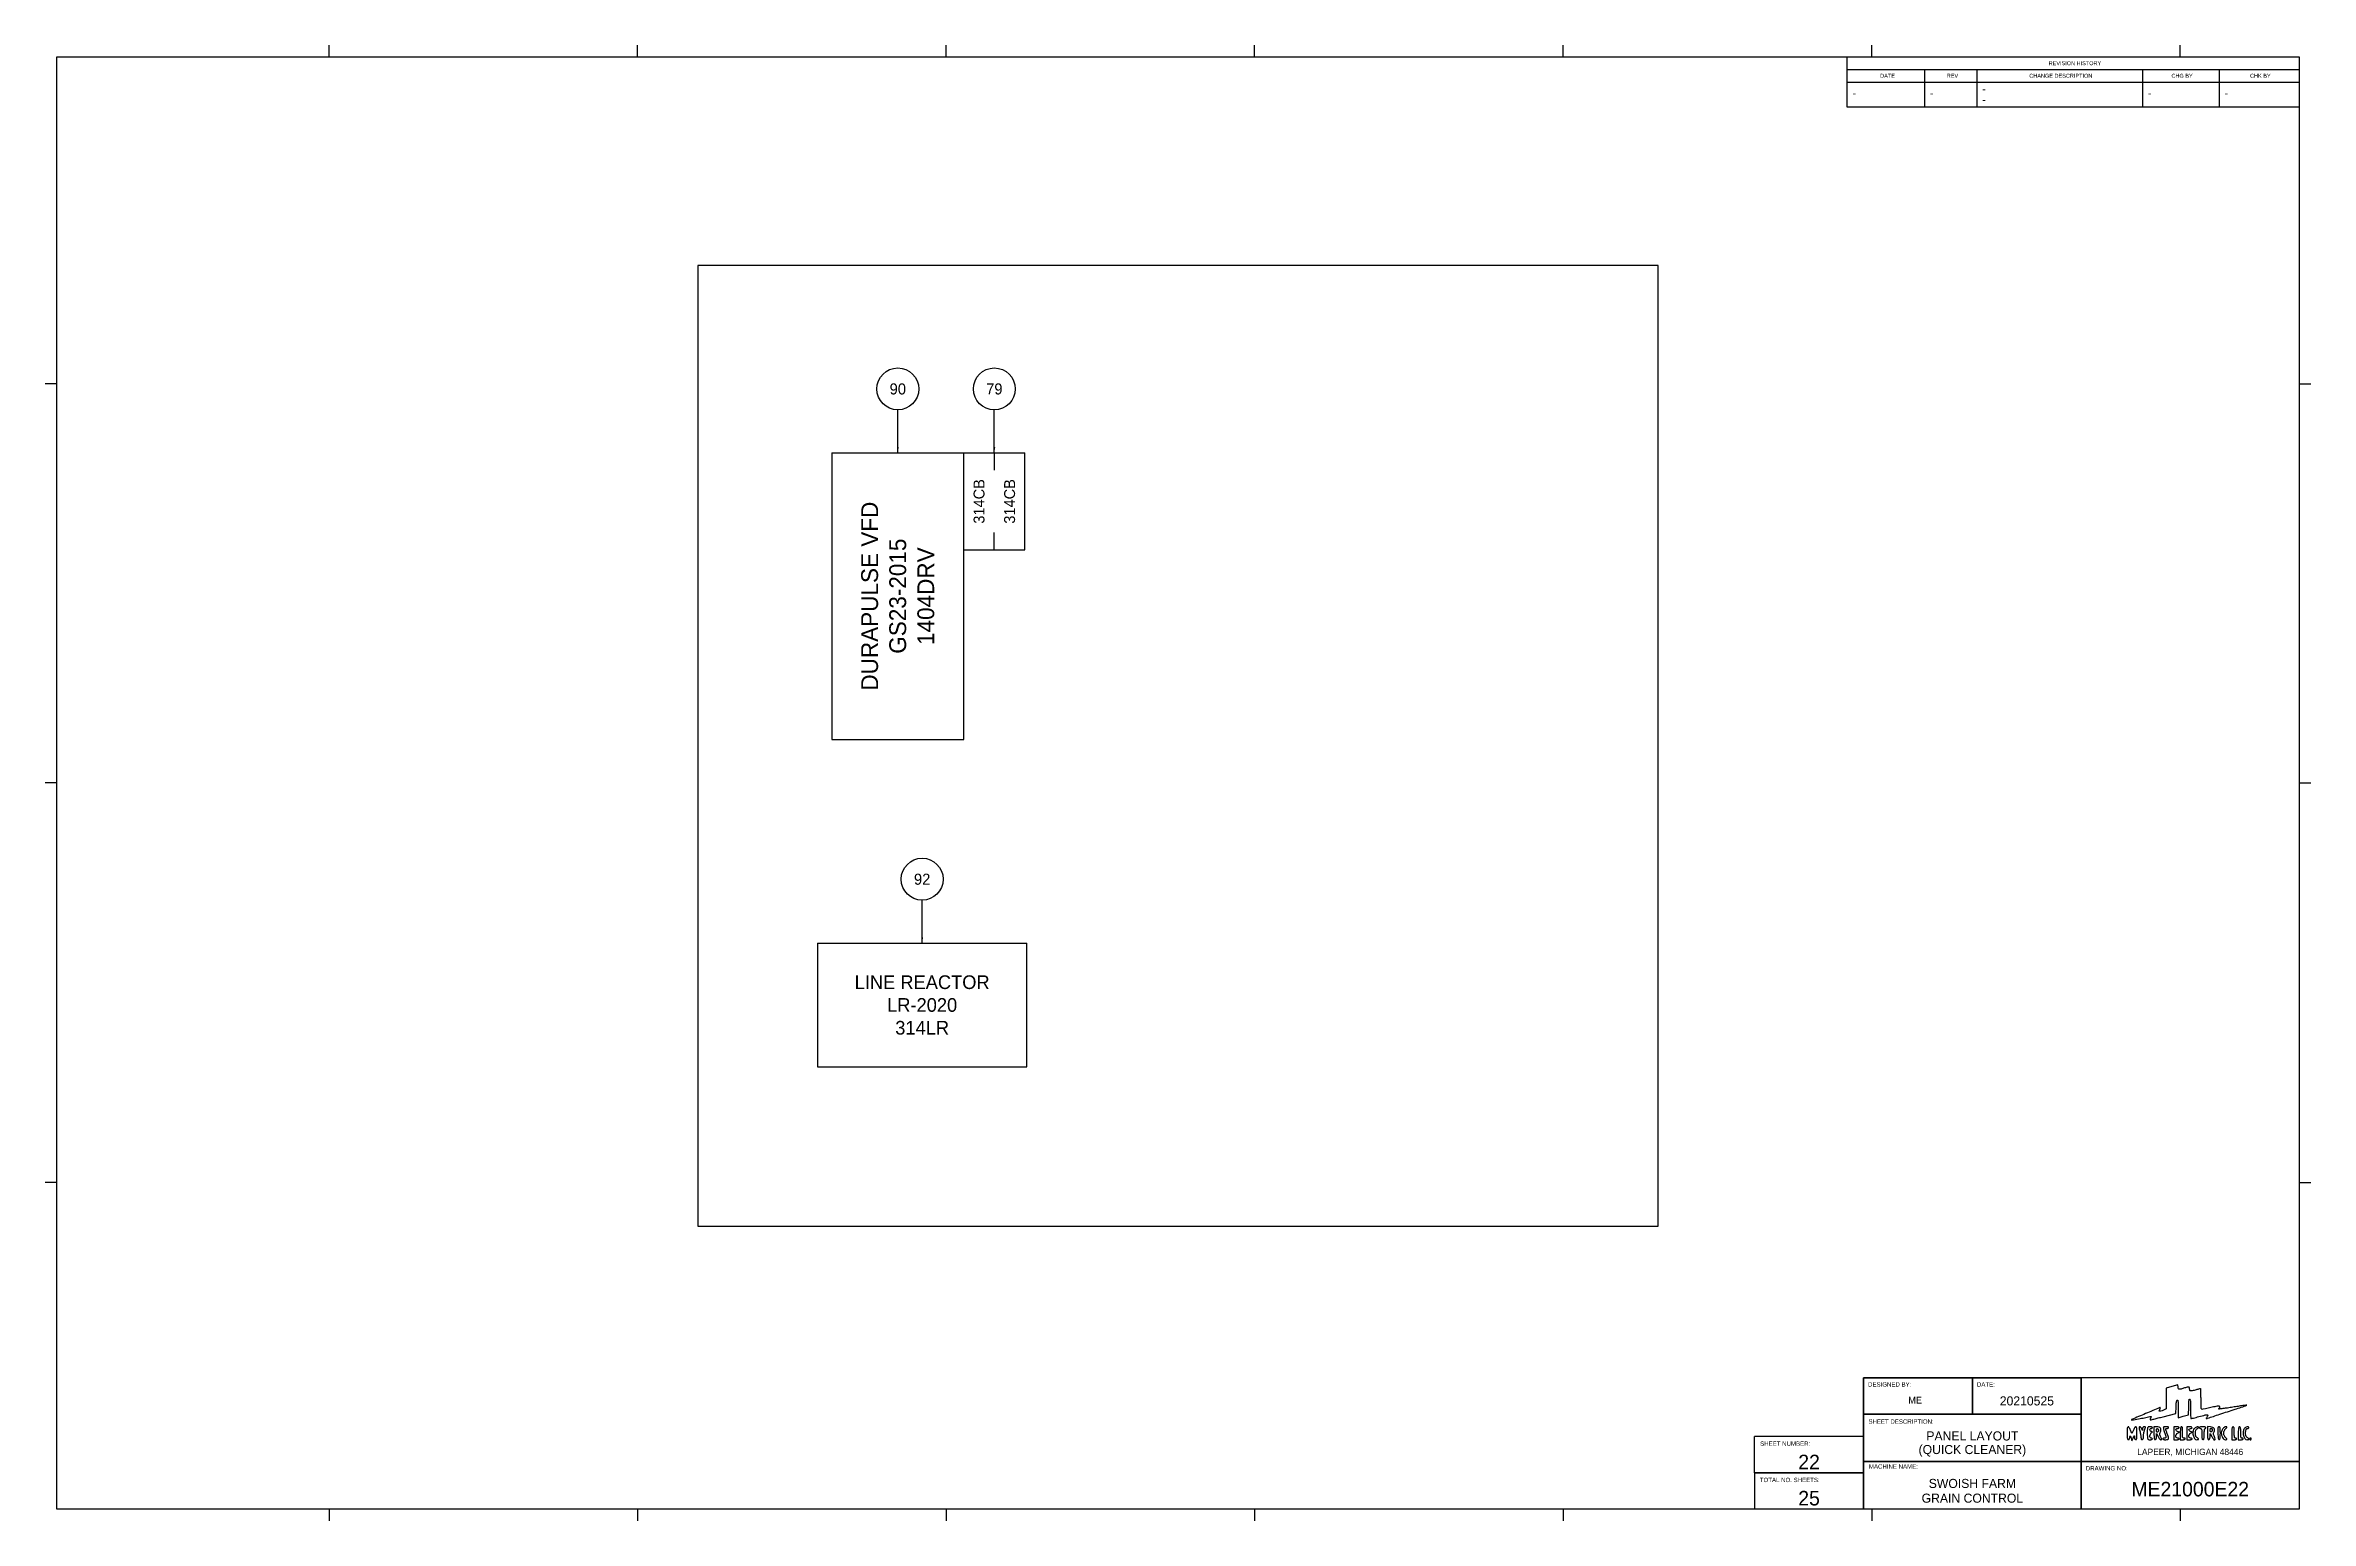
# Model space of a CAD drawing. Header units: inches. Extents: x 34.8 to 112.7, y 20.1 to 70.8.
import ezdxf
from ezdxf.enums import TextEntityAlignment as Align

# ---------------------------------------------------------------- set-up
doc = ezdxf.new("R2010")
doc.units = ezdxf.units.IN
doc.header["$MEASUREMENT"] = 0
doc.layers.add('ATTRIBUTE', color=3, linetype='Continuous')
doc.layers.add('TITLE BLOCK', color=8, linetype='Continuous')
doc.styles.add('Text Style48', font='arial.ttf')
doc.styles.add('Title Block', font='arial.ttf')
doc.dimstyles.get("Standard").update_dxf_attribs({"dimtxt": 0.18, "dimasz": 0.18, "dimexe": 0.18, "dimexo": 0.0625, "dimgap": 0.09, "dimtad": 0, "dimtih": 1, "dimtoh": 1, "dimdec": 4, "dimzin": 0, "dimdsep": 46, "dimtxsty": 'Standard', "dimcen": 0.09, "dimadec": 0, "dimazin": 0, "dimtfac": 1, "dimtdec": 4, "dimtofl": 0, "dimtmove": 0, "dimatfit": 3, "dimfxl": 1, "dimtolj": 1, "dimtzin": 0, "dimarcsym": 0})

# ---------------------------------------------------------------- blocks, each defined once
blk = doc.blocks.new('*U15')
for points in [[(32.054, -20.144), (31.965, -20.168), (31.965, -20.327), (31.965, -20.486), (31.923, -20.504, -0.011575), (31.883, -20.519, -0.123232), (31.867, -20.521, -0.429207), (31.861, -20.514, -0.075017), (31.868, -20.496, 0.016852), (31.873, -20.486, 0.025956), (31.876, -20.477, 0.023649), (31.878, -20.469, 0.279589), (31.877, -20.467, 0.284075), (31.868, -20.465, 0.000271), (31.655, -20.556, 0.000261), (31.442, -20.646, 0.53109), (31.441, -20.652, 0.246522), (31.448, -20.654, 0.00061), (31.546, -20.636, 0.004193), (31.64, -20.618, 0.007465), (31.717, -20.601, -0.015975), (31.734, -20.598, -0.282061), (31.739, -20.6, -0.273563), (31.739, -20.605, -0.015249), (31.732, -20.62, 0.017165), (31.727, -20.631, 0.026009), (31.723, -20.64, 0.023795), (31.721, -20.647, 0.264845), (31.722, -20.65, 0.252928), (31.726, -20.651, 0.000628), (31.781, -20.638, 0.003645), (31.845, -20.622, 0.002235), (31.919, -20.603), (32.112, -20.552), (32.115, -20.455, -0.010367), (32.118, -20.412, -0.026178), (32.122, -20.381, -0.031698), (32.127, -20.36, -0.239908), (32.134, -20.352, -0.419857), (32.142, -20.356, -0.045779), (32.146, -20.378, -0.024307), (32.149, -20.416, -0.005069), (32.15, -20.483), (32.15, -20.618), (32.226, -20.596), (32.303, -20.575), (32.307, -20.456, -0.006157), (32.312, -20.343, -0.658537), (32.322, -20.339, -0.186335), (32.333, -20.365, -0.005262), (32.334, -20.485, 0.005914), (32.335, -20.541, 0.009837), (32.337, -20.589, 0.003836), (32.34, -20.629, 0.391449), (32.343, -20.632, 0.061218), (32.35, -20.631, 0.00131), (32.382, -20.623, 0.002999), (32.42, -20.613, 0.002016), (32.463, -20.601, -0.003186), (32.559, -20.576, -0.067949), (32.588, -20.572, -0.478278), (32.595, -20.581, -0.088254), (32.586, -20.603, 0.012281), (32.576, -20.619, 0.091596), (32.573, -20.627, 0.398502), (32.575, -20.63, 0.138134), (32.581, -20.63, -0.003563), (32.594, -20.626, -0.00004), (32.681, -20.598, -0.000124), (32.78, -20.565, -0.000081), (32.896, -20.527, 0.001179), (33.01, -20.49, 0.001986), (33.105, -20.458, 0.000178), (33.19, -20.429, 0.555583), (33.19, -20.428, 0.236023), (33.187, -20.427, 0.000327), (33.126, -20.435, 0.002563), (33.057, -20.446, 0.001565), (32.976, -20.459, -0.003318), (32.894, -20.471, -0.005578), (32.826, -20.48, -0.001265), (32.767, -20.488, -0.449485), (32.764, -20.485, -0.11724), (32.765, -20.481, -0.028143), (32.768, -20.475, -0.027379), (32.773, -20.469, -0.024139), (32.779, -20.463, 0.467866), (32.777, -20.449, 0.180834), (32.756, -20.443, 0.025752), (32.684, -20.455, 0.002782), (32.521, -20.491, -0.190393), (32.506, -20.489, -0.219476), (32.497, -20.476, -0.042404), (32.494, -20.444, -0.002122), (32.494, -20.337, 0.001799), (32.493, -20.276, 0.003005), (32.493, -20.224, 0.000364), (32.492, -20.179, 0.422075), (32.491, -20.178, 0.051145), (32.488, -20.178, 0.000352), (32.469, -20.183, 0.00137), (32.446, -20.189, 0.000875), (32.42, -20.196, -0.007336), (32.36, -20.211, -0.089549), (32.337, -20.212, -0.269745), (32.326, -20.204, -0.098452), (32.322, -20.184, 0.096414), (32.318, -20.163, 0.269666), (32.307, -20.155, 0.097854), (32.284, -20.156, 0.009273), (32.231, -20.171, -0.006091), (32.178, -20.187, -0.11754), (32.161, -20.187, -0.279731), (32.152, -20.179, -0.043108), (32.147, -20.155), (32.144, -20.12)], [(31.376, -20.853, 0.007316), (31.376, -20.903, 0.03703), (31.379, -20.931, 0.08138), (31.385, -20.946, 0.273713), (31.393, -20.951, 0.168316), (31.4, -20.949, 0.08124), (31.407, -20.942, 0.064959), (31.412, -20.931, 0.046944), (31.415, -20.918, -0.004779), (31.419, -20.895, -0.516008), (31.421, -20.894, -0.198593), (31.424, -20.897, -0.002061), (31.433, -20.927), (31.446, -20.97), (31.465, -20.927, -0.002235), (31.478, -20.897, -0.18041), (31.482, -20.894, -0.528171), (31.484, -20.895, -0.006158), (31.485, -20.918, 0.041084), (31.487, -20.932, 0.082191), (31.491, -20.943, 0.115162), (31.497, -20.949, 0.148642), (31.505, -20.951, 0.258593), (31.514, -20.946, 0.093584), (31.519, -20.932, 0.039364), (31.522, -20.905, 0.006994), (31.523, -20.853, 0.013793), (31.521, -20.779, 0.202366), (31.51, -20.756, 0.473475), (31.494, -20.759, 0.029852), (31.47, -20.807), (31.448, -20.859), (31.425, -20.807, 0.025807), (31.401, -20.761, 0.482182), (31.387, -20.759, 0.196031), (31.377, -20.78, 0.011101)], [(31.567, -20.819, -0.011228), (31.574, -20.847, -0.010219), (31.579, -20.875, -0.010287), (31.583, -20.9, -0.032245), (31.584, -20.918, 0.039687), (31.586, -20.932, 0.085127), (31.589, -20.943, 0.122098), (31.595, -20.949, 0.146572), (31.603, -20.951, 0.173501), (31.611, -20.948, 0.129272), (31.617, -20.94, 0.071071), (31.62, -20.926, 0.021401), (31.621, -20.904, -0.029143), (31.623, -20.882, -0.015863), (31.627, -20.855, -0.015759), (31.632, -20.828, -0.024047), (31.639, -20.806, 0.006971), (31.65, -20.774, 0.108397), (31.651, -20.762, 0.306008), (31.646, -20.757, 0.065683), (31.633, -20.755, 0.079521), (31.622, -20.757, 0.130985), (31.615, -20.762, 0.118265), (31.61, -20.77, 0.05793), (31.608, -20.783), (31.607, -20.81), (31.594, -20.783, 0.041935), (31.588, -20.772, 0.047128), (31.58, -20.763, 0.052891), (31.572, -20.757, 0.139403), (31.565, -20.755, 0.270303), (31.559, -20.759, 0.136249), (31.557, -20.768, 0.049563), (31.559, -20.786, 0.008812)], [(31.681, -20.795, 0.020019), (31.679, -20.815, 0.008766), (31.679, -20.841, 0.008659), (31.679, -20.868, 0.011456), (31.681, -20.894, 0.012553), (31.684, -20.929, 0.119947), (31.69, -20.943, 0.198295), (31.7, -20.95, 0.045204), (31.721, -20.951, 0.032751), (31.735, -20.951, 0.050337), (31.746, -20.948, 0.065043), (31.754, -20.944, 0.249719), (31.757, -20.939, 0.148195), (31.755, -20.934, 0.098894), (31.751, -20.93, 0.082425), (31.745, -20.928, 0.064853), (31.738, -20.927, -0.299278), (31.724, -20.918, -0.111821), (31.72, -20.894, -0.087579), (31.726, -20.866, -0.134363), (31.741, -20.846, 0.005777), (31.755, -20.835, 0.22845), (31.757, -20.832, 0.395521), (31.755, -20.83, 0.011517), (31.741, -20.829, -0.224035), (31.726, -20.822, -0.153467), (31.72, -20.804, -0.166632), (31.724, -20.787, -0.247969), (31.738, -20.779, 0.064853), (31.745, -20.779, 0.082425), (31.751, -20.776, 0.098894), (31.755, -20.772, 0.148195), (31.757, -20.767, 0.249255), (31.754, -20.762, 0.065248), (31.746, -20.758, 0.050468), (31.735, -20.756, 0.032852), (31.721, -20.755, 0.039619), (31.701, -20.756, 0.15851), (31.691, -20.762, 0.139501), (31.685, -20.773, 0.028245)], [(31.781, -20.853, 0.006994), (31.782, -20.905, 0.039364), (31.785, -20.932, 0.093584), (31.79, -20.946, 0.258593), (31.8, -20.951, 0.171382), (31.808, -20.949, 0.12597), (31.814, -20.941, 0.071752), (31.817, -20.927, 0.023085), (31.819, -20.905), (31.819, -20.859), (31.843, -20.905, 0.029092), (31.854, -20.923, 0.036571), (31.866, -20.938, 0.03977), (31.877, -20.948, 0.167418), (31.886, -20.951, 0.107056), (31.895, -20.95, 0.307114), (31.898, -20.945, 0.098199), (31.895, -20.935, 0.009507), (31.884, -20.912, -0.028488), (31.874, -20.89, -0.074064), (31.87, -20.872, -0.074591), (31.872, -20.855, -0.029202), (31.879, -20.832, 0.067378), (31.886, -20.797, 0.179306), (31.879, -20.774, 0.173835), (31.859, -20.759, 0.062714), (31.823, -20.755), (31.781, -20.755)], [(31.849, -20.81, -0.063462), (31.848, -20.819, -0.063483), (31.844, -20.828, -0.069477), (31.839, -20.834, -0.116646), (31.833, -20.838, -0.186684), (31.827, -20.838, -0.16323), (31.822, -20.833, -0.092267), (31.819, -20.824, -0.034783), (31.818, -20.81, -0.034783), (31.819, -20.797, -0.092267), (31.822, -20.787, -0.16323), (31.827, -20.783, -0.186684), (31.833, -20.783, -0.116646), (31.839, -20.786, -0.069477), (31.844, -20.793, -0.063483), (31.848, -20.801, -0.063462)], [(31.924, -20.764, 0.185345), (31.923, -20.771, 0.012116), (31.927, -20.791, 0.016298), (31.933, -20.814, 0.011366), (31.942, -20.841, -0.004936), (31.961, -20.896, -0.082876), (31.964, -20.915, -0.305016), (31.958, -20.924, -0.093948), (31.941, -20.927, 0.048028), (31.931, -20.928, 0.068025), (31.923, -20.93, 0.088204), (31.918, -20.934, 0.191087), (31.916, -20.939, 0.277684), (31.919, -20.944, 0.052312), (31.929, -20.948, 0.042582), (31.943, -20.951, 0.027026), (31.959, -20.951, 0.060806), (31.989, -20.948, 0.293992), (32, -20.936, 0.120504), (31.999, -20.912, 0.008947), (31.978, -20.849, -0.003873), (31.963, -20.803, -0.079133), (31.961, -20.788, -0.31512), (31.965, -20.782, -0.087652), (31.978, -20.779, 0.04941), (31.988, -20.779, 0.069405), (31.995, -20.776, 0.089576), (32, -20.772, 0.186826), (32.002, -20.767, 0.359992), (31.995, -20.758, 0.038107), (31.966, -20.755, 0.037892), (31.937, -20.756, 0.229395)], [(32.082, -20.853), (32.082, -20.951), (32.122, -20.951, 0.029145), (32.137, -20.951, 0.045523), (32.15, -20.948, 0.057272), (32.159, -20.944, 0.26699), (32.162, -20.939, 0.191087), (32.16, -20.934, 0.088204), (32.155, -20.93, 0.068025), (32.147, -20.928, 0.048028), (32.137, -20.927, -0.22988), (32.119, -20.918, -0.177271), (32.112, -20.897, -0.131929), (32.12, -20.87, -0.130712), (32.14, -20.852), (32.167, -20.837), (32.14, -20.827, -0.104724), (32.121, -20.815, -0.188258), (32.113, -20.799, -0.257133), (32.12, -20.785, -0.155961), (32.137, -20.779, 0.048028), (32.147, -20.779, 0.068025), (32.155, -20.776, 0.088204), (32.16, -20.772, 0.191087), (32.162, -20.767, 0.266956), (32.159, -20.762, 0.057262), (32.15, -20.758, 0.04552), (32.137, -20.756, 0.029145), (32.122, -20.755), (32.082, -20.755)], [(32.18, -20.853), (32.18, -20.951), (32.213, -20.951, 0.034237), (32.227, -20.951, 0.039166), (32.239, -20.948, 0.042873), (32.249, -20.944, 0.138974), (32.254, -20.939, 0.21303), (32.255, -20.935, 0.177792), (32.252, -20.93, 0.099774), (32.245, -20.928, 0.045834), (32.235, -20.927, -0.117317), (32.221, -20.923, -0.215978), (32.214, -20.914, -0.069512), (32.211, -20.894, -0.005651), (32.213, -20.841, 0.00763), (32.215, -20.795, 0.04558), (32.213, -20.772, 0.116497), (32.208, -20.759, 0.240237), (32.199, -20.755, 0.258373), (32.19, -20.76, 0.093426), (32.184, -20.774, 0.039346), (32.181, -20.802, 0.006998)], [(32.279, -20.853), (32.279, -20.951), (32.319, -20.951, 0.029145), (32.334, -20.951, 0.045523), (32.347, -20.948, 0.057272), (32.356, -20.944, 0.26699), (32.359, -20.939, 0.191087), (32.357, -20.934, 0.088204), (32.351, -20.93, 0.068025), (32.343, -20.928, 0.048028), (32.334, -20.927, -0.22988), (32.316, -20.918, -0.177271), (32.309, -20.897, -0.131929), (32.317, -20.87, -0.130712), (32.337, -20.852), (32.364, -20.837), (32.337, -20.827, -0.073774), (32.317, -20.817, -0.21909), (32.31, -20.804, -0.256412), (32.316, -20.791, -0.092814), (32.334, -20.783, 0.062734), (32.355, -20.775, 0.412254), (32.357, -20.765, 0.231771), (32.346, -20.757, 0.040045), (32.319, -20.755), (32.279, -20.755)], [(32.395, -20.779, 0.157965), (32.373, -20.824, 0.093693), (32.375, -20.883, 0.104867), (32.397, -20.933, 0.238867), (32.433, -20.951, 0.067597), (32.45, -20.949, 0.342889), (32.456, -20.942, 0.213846), (32.451, -20.931, 0.037361), (32.432, -20.917, -0.080305), (32.421, -20.907, -0.081907), (32.413, -20.894, -0.063489), (32.409, -20.877, -0.027883), (32.408, -20.853, -0.027883), (32.409, -20.829, -0.063489), (32.413, -20.812, -0.081907), (32.421, -20.799, -0.080305), (32.432, -20.789, 0.025323), (32.442, -20.782, 0.03201), (32.45, -20.775, 0.033519), (32.455, -20.769, 0.163755), (32.457, -20.764, 0.339728), (32.451, -20.756, 0.126675), (32.435, -20.756, 0.075222), (32.414, -20.765, 0.060543)], [(32.469, -20.767, 0.148195), (32.471, -20.772, 0.098894), (32.475, -20.776, 0.082425), (32.481, -20.779, 0.064853), (32.488, -20.779, -0.241448), (32.497, -20.784, -0.103378), (32.502, -20.797, -0.044348), (32.505, -20.821, -0.008455), (32.506, -20.865, 0.008455), (32.507, -20.91, 0.044348), (32.51, -20.934, 0.103378), (32.515, -20.947, 0.241448), (32.524, -20.951, 0.241448), (32.533, -20.947, 0.103378), (32.539, -20.934, 0.044348), (32.542, -20.91, 0.008455), (32.543, -20.865, -0.01259), (32.544, -20.832, -0.022889), (32.546, -20.804, -0.020168), (32.55, -20.783, -0.350432), (32.555, -20.779, 0.099038), (32.56, -20.779, 0.097945), (32.564, -20.776, 0.097945), (32.566, -20.772, 0.099038), (32.567, -20.767, 0.295869), (32.564, -20.762, 0.04382), (32.553, -20.758, 0.037669), (32.537, -20.756, 0.023598), (32.518, -20.755, 0.023598), (32.499, -20.756, 0.037669), (32.484, -20.758, 0.04382), (32.472, -20.762, 0.295869)], [(32.592, -20.852, 0.00721), (32.593, -20.903, 0.036993), (32.596, -20.931, 0.081942), (32.601, -20.946, 0.273266), (32.61, -20.951, 0.189289), (32.618, -20.948, 0.095755), (32.624, -20.94, 0.061849), (32.629, -20.925, 0.026537), (32.631, -20.905), (32.635, -20.859), (32.659, -20.905, 0.032145), (32.682, -20.944, 0.245611), (32.7, -20.953, 0.484084), (32.708, -20.943, 0.042423), (32.696, -20.906, -0.020374), (32.687, -20.881, -0.065919), (32.684, -20.863, -0.085082), (32.685, -20.848, -0.050766), (32.692, -20.831, 0.105404), (32.7, -20.803, 0.180604), (32.694, -20.781, 0.147367), (32.672, -20.765, 0.064415), (32.637, -20.757), (32.592, -20.753)], [(32.664, -20.807, -0.041303), (32.661, -20.818, -0.056112), (32.657, -20.827, -0.069458), (32.652, -20.833, -0.193098), (32.647, -20.835, -0.193098), (32.642, -20.833, -0.069458), (32.637, -20.827, -0.056112), (32.633, -20.818, -0.041303), (32.631, -20.807, -0.04615), (32.63, -20.795, -0.12236), (32.633, -20.786, -0.161672), (32.639, -20.781, -0.100145), (32.647, -20.779, -0.100145), (32.656, -20.781, -0.161672), (32.662, -20.786, -0.12236), (32.664, -20.795, -0.04615)], [(32.75, -20.853, 0.008462), (32.752, -20.9, 0.032832), (32.756, -20.929, 0.057973), (32.762, -20.946, 0.291159), (32.77, -20.951, 0.293716), (32.778, -20.946, 0.065472), (32.783, -20.93, 0.03385), (32.786, -20.902, 0.007802), (32.787, -20.853, 0.006304), (32.786, -20.799, 0.045192), (32.783, -20.773, 0.124489), (32.777, -20.76, 0.220503), (32.766, -20.755, 0.218721), (32.756, -20.76, 0.136927), (32.75, -20.772, 0.046094), (32.748, -20.798, 0.005761)], [(32.843, -20.764, 0.094659), (32.828, -20.779, 0.041125), (32.814, -20.803, 0.040818), (32.804, -20.829, 0.069353), (32.801, -20.853, 0.081353), (32.806, -20.885, 0.058894), (32.822, -20.918, 0.062991), (32.842, -20.943, 0.192104), (32.863, -20.951, 0.039041), (32.881, -20.95, 0.371636), (32.885, -20.945, 0.182794), (32.882, -20.935, 0.013412), (32.862, -20.915, -0.061571), (32.853, -20.902, -0.039751), (32.845, -20.886, -0.039427), (32.84, -20.869, -0.055778), (32.838, -20.853, -0.055778), (32.84, -20.837, -0.039427), (32.845, -20.82, -0.039751), (32.853, -20.804, -0.061571), (32.862, -20.792, 0.01161), (32.872, -20.782, 0.016057), (32.88, -20.773, 0.012597), (32.886, -20.765, 0.157369), (32.887, -20.761, 0.356709), (32.883, -20.756, 0.068557), (32.871, -20.755, 0.056583), (32.855, -20.758, 0.072396)], [(32.961, -20.853), (32.961, -20.951), (32.997, -20.951, 0.031626), (33.012, -20.951, 0.048861), (33.023, -20.948, 0.06271), (33.032, -20.944, 0.254951), (33.034, -20.939, 0.148195), (33.033, -20.934, 0.098894), (33.029, -20.93, 0.082425), (33.023, -20.928, 0.064853), (33.016, -20.927, -0.241448), (33.007, -20.922, -0.103378), (33.001, -20.909, -0.044348), (32.998, -20.885, -0.008455), (32.997, -20.841, 0.008455), (32.997, -20.796, 0.044348), (32.994, -20.772, 0.103378), (32.988, -20.76, 0.241448), (32.979, -20.755, 0.258593), (32.97, -20.76, 0.093584), (32.964, -20.774, 0.039364), (32.961, -20.802, 0.006994)], [(33.059, -20.853), (33.059, -20.951), (33.096, -20.951, 0.031626), (33.11, -20.951, 0.048861), (33.122, -20.948, 0.06271), (33.13, -20.944, 0.254951), (33.133, -20.939, 0.148195), (33.131, -20.934, 0.098894), (33.127, -20.93, 0.082425), (33.121, -20.928, 0.064853), (33.114, -20.927, -0.241448), (33.105, -20.922, -0.103378), (33.099, -20.909, -0.044348), (33.096, -20.885, -0.008455), (33.096, -20.841, 0.008455), (33.095, -20.796, 0.044348), (33.092, -20.772, 0.103378), (33.086, -20.76, 0.241448), (33.077, -20.755, 0.258593), (33.068, -20.76, 0.093584), (33.063, -20.774, 0.039364), (33.06, -20.802, 0.006994)], [(33.152, -20.782, 0.126643), (33.134, -20.83, 0.08921), (33.138, -20.888, 0.103093), (33.16, -20.935, 0.231798), (33.195, -20.951, 0.067597), (33.212, -20.949, 0.342889), (33.218, -20.942, 0.213846), (33.213, -20.931, 0.037361), (33.194, -20.917, -0.194574), (33.173, -20.889, -0.074599), (33.169, -20.84, -0.083057), (33.179, -20.795, -0.305325), (33.201, -20.779, 0.070083), (33.208, -20.779, 0.085896), (33.214, -20.776, 0.100138), (33.217, -20.772, 0.138107), (33.219, -20.767, 0.324907), (33.211, -20.757, 0.134586), (33.192, -20.756, 0.087499), (33.169, -20.765, 0.097748)], [(33.231, -20.939, 0.099038), (33.232, -20.944, 0.097945), (33.234, -20.948, 0.097945), (33.238, -20.951, 0.099038), (33.243, -20.951, 0.099038), (33.248, -20.951, 0.097945), (33.252, -20.948, 0.097945), (33.255, -20.944, 0.099038), (33.255, -20.939, 0.099038), (33.255, -20.934, 0.097945), (33.252, -20.93, 0.097945), (33.248, -20.928, 0.099038), (33.243, -20.927, 0.099038), (33.238, -20.928, 0.097945), (33.234, -20.93, 0.097945), (33.232, -20.934, 0.099038)]]:
    blk.add_lwpolyline(points, format="xyb", close=True)
at = {"layer": 'TITLE BLOCK'}
for p, q in [((0, -22.002), (0, 0)), ((0, 0), (33.98, 0)), ((4.125, 0), (4.125, 0.176)), ((8.801, 0), (8.801, 0.176)), ((13.476, 0), (13.476, 0.176)), ((18.152, 0), (18.152, 0.176)), ((22.827, 0), (22.827, 0.176)), ((27.131, -0.763), (27.131, 0)), ((27.503, 0), (27.503, 0.176)), ((32.178, 0), (32.178, 0.176)), ((33.98, 0), (33.98, -22.002)), ((27.131, -0.19), (28.303, -0.19)), ((27.136, 0), (33.98, 0)), ((28.303, -0.19), (28.303, -0.38)), ((28.303, -0.19), (29.095, -0.19)), ((28.303, -0.19), (28.303, -0.38)), ((29.095, -0.19), (29.095, -0.38)), ((29.095, -0.19), (31.608, -0.19)), ((29.095, -0.19), (29.095, -0.38)), ((31.608, -0.19), (31.608, -0.38)), ((31.608, -0.19), (32.77, -0.19)), ((31.608, -0.19), (31.608, -0.38)), ((32.77, -0.19), (32.77, -0.38)), ((32.77, -0.19), (33.98, -0.19)), ((32.77, -0.19), (32.77, -0.38)), ((33.98, 0), (33.98, -0.763)), ((27.131, -0.38), (28.303, -0.38)), ((28.303, -0.38), (28.303, -0.763)), ((28.303, -0.38), (29.095, -0.38)), ((28.303, -0.38), (28.303, -0.763)), ((29.095, -0.38), (29.095, -0.763)), ((29.095, -0.38), (31.608, -0.38)), ((29.095, -0.38), (29.095, -0.763)), ((31.608, -0.38), (31.608, -0.763)), ((31.608, -0.38), (32.77, -0.38)), ((31.608, -0.38), (31.608, -0.763)), ((32.77, -0.38), (32.77, -0.763)), ((32.77, -0.38), (33.98, -0.38)), ((32.77, -0.38), (32.77, -0.763)), ((33.98, -0.763), (27.131, -0.763)), ((0, -4.951), (-0.176, -4.951)), ((33.98, -4.951), (34.156, -4.951)), ((0, -11.001), (-0.176, -11.001)), ((33.98, -11.001), (34.156, -11.001)), ((0, -17.052), (-0.176, -17.052)), ((33.98, -17.052), (34.156, -17.052)), ((33.98, -20.012), (30.68, -20.012)), ((27.379, -20.902), (25.729, -20.902)), ((25.729, -21.452), (25.729, -20.902)), ((25.729, -21.452), (25.729, -22.002)), ((33.98, -22.002), (0, -22.002)), ((4.125, -22.002), (4.125, -22.178)), ((8.801, -22.002), (8.801, -22.178)), ((13.476, -22.002), (13.476, -22.178)), ((18.152, -22.002), (18.152, -22.178)), ((22.827, -22.002), (22.827, -22.178)), ((27.503, -22.002), (27.503, -22.178)), ((32.178, -22.002), (32.178, -22.178))]:
    blk.add_line(p, q, dxfattribs=at)
at = {"layer": 'TITLE BLOCK', "linetype": 'Continuous', "lineweight": 35}
for p, q in [((27.379, -22.002), (27.379, -20.012)), ((27.379, -20.012), (30.68, -20.012)), ((29.029, -20.012), (29.029, -20.562)), ((30.68, -22.002), (30.68, -20.012)), ((27.379, -20.562), (30.68, -20.562)), ((27.379, -21.282), (30.68, -21.282)), ((30.68, -21.282), (33.98, -21.282)), ((25.729, -21.452), (27.379, -21.452))]:
    blk.add_line(p, q, dxfattribs=at)
blk.add_text('LAPEER, MICHIGAN 48446', height=0.09563).set_placement((32.33, -21.136), align=Align.MIDDLE_CENTER)
at = {"layer": 'ATTRIBUTE'}
for p in [(27.212, -0.61), (28.384, -0.61), (29.176, -0.546), (29.176, -0.71), (31.689, -0.61), (32.851, -0.61)]:
    blk.add_text('-', height=0.125, dxfattribs=at).set_placement(p)
blk.add_text('ME', height=0.1031, dxfattribs=at).set_placement((28.162, -20.352), align=Align.MIDDLE_CENTER)
for tag, height, p in [('DESDATE', 0.138, (29.855, -20.363)), ('DESCRIPTION1', 0.138, (29.029, -20.894)), ('SHEET', 0.22, (26.554, -21.287)), ('DESCRIPTION2', 0.138, (29.029, -21.117)), ('MACHNAME1', 0.138, (29.029, -21.614)), ('DRAWINGNUM', 0.22, (32.33, -21.7)), ('MACHNAME2', 0.138, (29.029, -21.837))]:
    blk.add_attdef(tag, text='', height=height, dxfattribs=at).set_placement(p, align=Align.MIDDLE)
blk.add_attdef('TOTAL', text='', height=0.22, dxfattribs=at).set_placement((26.554, -21.837), align=Align.MIDDLE_CENTER)
at = {"layer": 'TITLE BLOCK'}
for s, insert, char_height, attachment_point, style in [('DATE', (27.632, -0.315), 0.06, 7, 'Text Style48'), ('REV', (28.641, -0.315), 0.06, 7, 'Text Style48'), ('CHANGE DESCRIPTION', (29.892, -0.316), 0.06, 7, 'Text Style48'), ('REVISION HISTORY', (30.185, -0.126), 0.06, 7, 'Text Style48'), ('CHG BY', (32.046, -0.316), 0.06, 7, 'Text Style48'), ('CHK BY', (33.237, -0.316), 0.06, 7, 'Text Style48'), ('DESIGNED BY:', (27.448, -20.081), 0.06601, 1, 'Title Block'), ('DATE:', (29.098, -20.081), 0.066, 1, 'Title Block'), ('SHEET DESCRIPTION:', (27.454, -20.643), 0.06601, 1, 'Title Block'), ('SHEET NUMBER:', (25.813, -20.978), 0.06601, 1, 'Title Block'), ('TOTAL NO. SHEETS:', (25.808, -21.528), 0.06601, 1, 'Title Block'), ('MACHINE NAME:', (27.461, -21.324), 0.06601, 1, 'Title Block')]:
    blk.add_mtext(s, dxfattribs=dict(at, insert=insert, char_height=char_height, attachment_point=attachment_point, style=style))
at = {"layer": 'TITLE BLOCK', "insert": (30.748, -21.351), "char_height": 0.06601, "width": 0.63532, "attachment_point": 1, "style": 'Title Block'}
blk.add_mtext('DRAWING NO:', dxfattribs=at)
blk = doc.blocks.new('GS23-2015')
for p, q in [((0, 0), (0, -9.84)), ((0, 0), (4.53, 0)), ((4.53, -9.84), (4.53, 0)), ((0, -9.84), (4.53, -9.84))]:
    blk.add_line(p, q)
blk = doc.blocks.new('LR-2010')
for p, q in [((0, 0), (0, -4.25)), ((0, 0), (7.2, 0)), ((7.2, -4.25), (7.2, 0)), ((0, -4.25), (7.2, -4.25))]:
    blk.add_line(p, q)
blk = doc.blocks.new('ASI_BREAKER_50A')
for p, q in [((0, -1.665), (0, 1.665)), ((0, 1.665), (1.05, 1.665)), ((1.05, 1.665), (2.1, 1.665)), ((1.05, 1.665), (1.05, 1.069)), ((2.1, -1.665), (2.1, 1.665)), ((1.05, -1.665), (1.05, -1.069)), ((0, -1.665), (1.05, -1.665)), ((1.05, -1.665), (2.1, -1.665))]:
    blk.add_line(p, q)
blk = doc.blocks.new('SUBPLATE')
for p, q in [((43.926, 74.548), (43.926, 41.548)), ((76.926, 74.548), (43.926, 74.548)), ((76.926, 41.548), (76.926, 74.548)), ((43.926, 41.548), (76.926, 41.548))]:
    blk.add_line(p, q)

msp = doc.modelspace()

# ---------------------------------------------------------------- linework, layer by layer
at = {"linetype": 'Continuous'}
for centre in [(64.13, 59.014), (67.445, 59.014), (64.966, 42.174)]:
    msp.add_circle(centre, 0.72, dxfattribs=at)

# ---------------------------------------------------------------- block references
at = {"xscale": 2.266936528379849, "yscale": 2.266936528379849, "zscale": 2.266936528379849}
msp.add_blockref('*U15', (35.24, 70.417), dxfattribs=at).add_auto_attribs({'DRAWINGNUM': 'ME21000E22', 'SHEET': '22', 'TOTAL': '25', 'DESCRIPTION1': 'PANEL LAYOUT', 'DESCRIPTION2': '(QUICK CLEANER)', 'MACHNAME1': 'SWOISH FARM', 'MACHNAME2': 'GRAIN CONTROL', 'DESDATE': '20210525'})
for name, p in [('SUBPLATE', (13.33, -11.292)), ('GS23-2015', (61.865, 56.816)), ('ASI_BREAKER_50A', (66.395, 55.151)), ('LR-2010', (61.366, 39.976))]:
    msp.add_blockref(name, p)

# ---------------------------------------------------------------- texts
at = {"linetype": 'Continuous'}
for s, p in [('90', (64.13, 59.014)), ('79', (67.445, 59.014)), ('92', (64.966, 42.174))]:
    msp.add_text(s, height=0.3791, dxfattribs=at).set_placement(p, align=Align.MIDDLE)
for p in [(66.92, 55.151), (67.97, 55.151)]:
    msp.add_text('314CB', height=0.3744, rotation=90).set_placement(p, align=Align.MIDDLE_CENTER)
at = {"insert": (64.13, 51.896), "char_height": 0.57837, "attachment_point": 5, "rotation": 90}
msp.add_mtext_dynamic_manual_height_columns('DURAPULSE VFD\\PGS23-2015\\P1404DRV', width=21.32951, gutter_width=2.892, heights=[0], dxfattribs=at)
at = {"insert": (64.966, 37.851), "char_height": 0.46925, "attachment_point": 5}
msp.add_mtext_dynamic_manual_height_columns('LINE REACTOR\\PLR-2020\\P314LR', width=8.7833, gutter_width=2.346, heights=[0], dxfattribs=at)

# ---------------------------------------------------------------- leaders
at = {"linetype": 'Continuous'}
for points in [[(64.13, 56.816), (64.13, 58.294)], [(67.445, 56.816), (67.445, 58.294)], [(64.966, 39.976), (64.966, 41.454)]]:
    msp.add_leader(points, dimstyle='Standard', override={"dimasz": 0.2, "dimtmove": 0}, dxfattribs=at)

doc.saveas('drawing.dxf')
